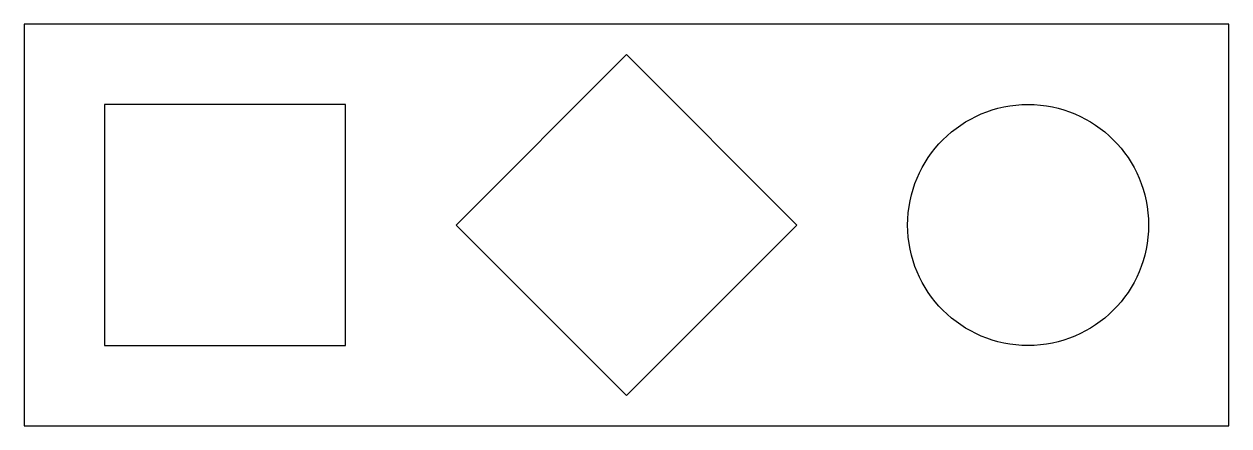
# Model space of a CAD drawing. Extents: x -20 to 280, y -20 to 80.
import ezdxf

# ---------------------------------------------------------------- set-up
doc = ezdxf.new("R2010")
doc.units = 0
doc.layers.add('DEFAULT', color=7, linetype='CONTINUOUS')

msp = doc.modelspace()

# ---------------------------------------------------------------- linework, layer by layer
at = {"layer": 'DEFAULT'}
for points in [[(-20, -20), (280, -20), (280, 80), (-20, 80)], [(130, -12.43), (172.43, 30), (130, 72.43), (87.57, 30)], [(0, 0), (60, 0), (60, 60), (0, 60)]]:
    msp.add_lwpolyline(points, close=True, dxfattribs=at)
msp.add_circle((230, 30), 30, dxfattribs=at)

doc.saveas('drawing.dxf')
